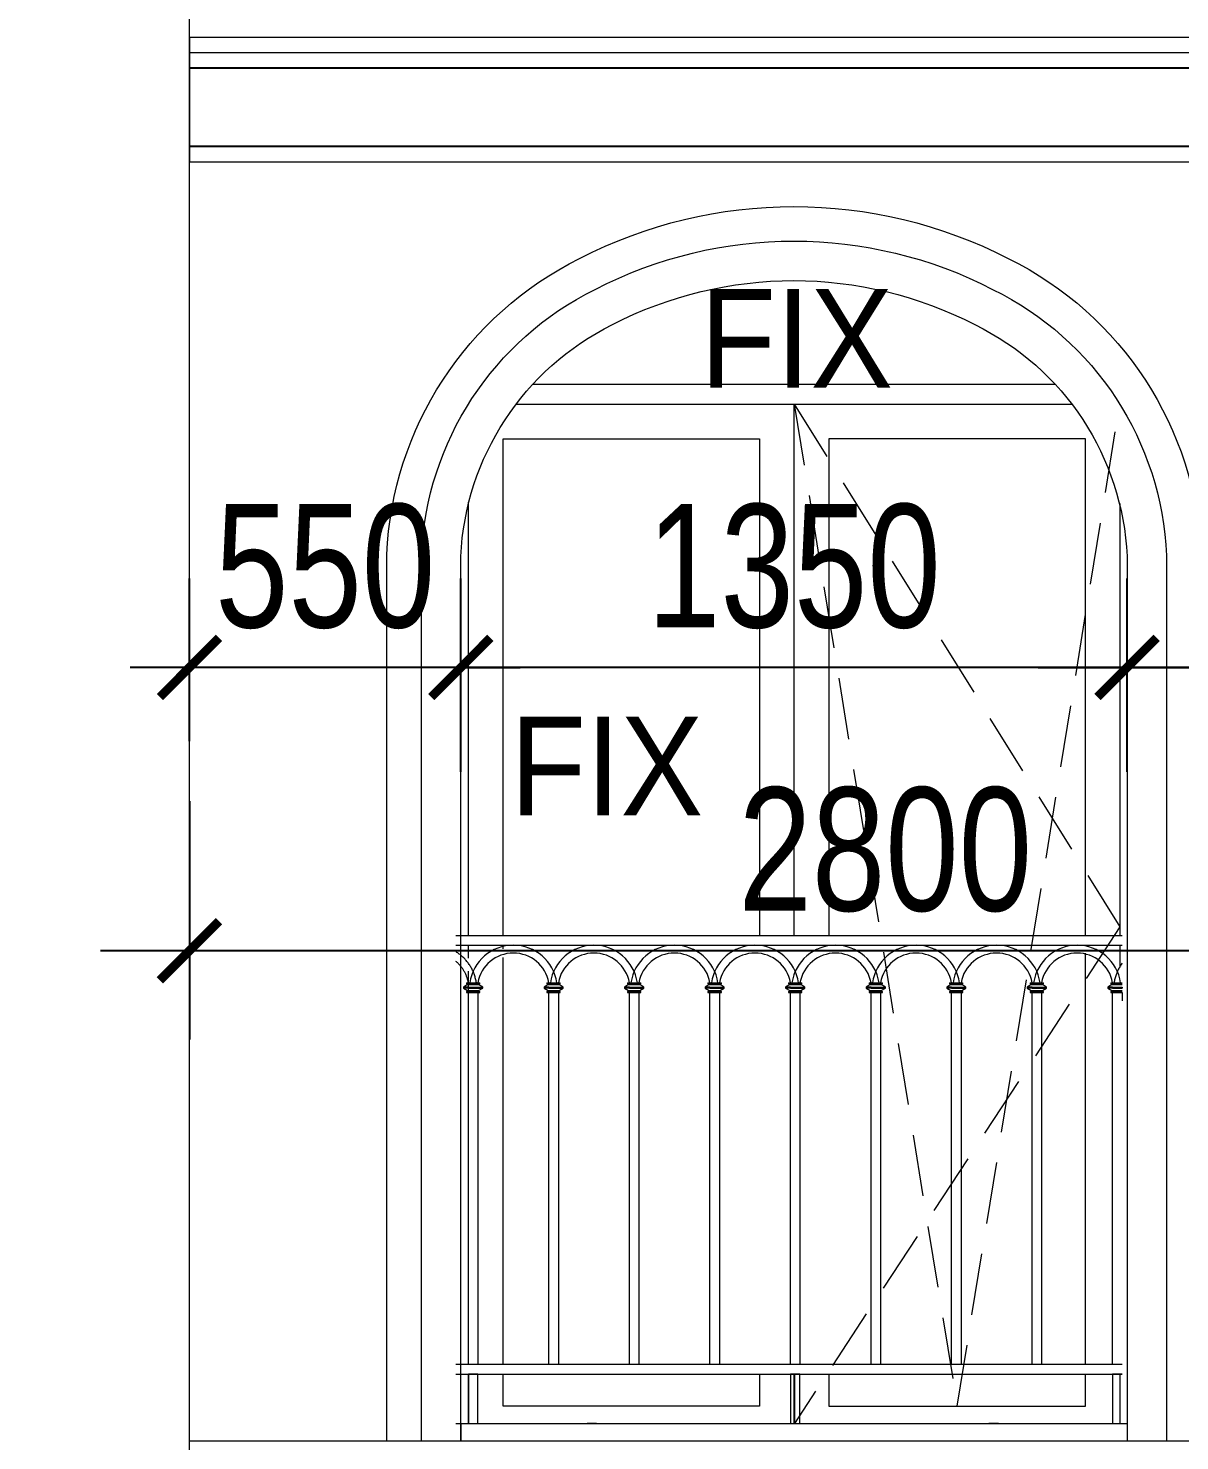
# Model space of a CAD drawing. Header units: millimetres. Extents: x -78046 to 260989, y -99288 to 158505.
# Drawn here: x 186997 to 189331, y 70848 to 73710 of the extents above; entities that cross this region are included whole.
import ezdxf
from ezdxf.xclip import XClip

# ---------------------------------------------------------------- set-up
doc = ezdxf.new("R2010")
doc.units = ezdxf.units.MM
doc.header["$LTSCALE"] = 100
doc.header["$XCLIPFRAME"] = 0
doc.header["$PDMODE"] = 98
doc.linetypes.add('HIDDEN', pattern=[0.375, 0.25, -0.125])
doc.layers.get('Defpoints').update_dxf_attribs({"lineweight": 13})
for name, color, linetype, lineweight in [('-DOOR', 137, 'Continuous', 9), ('-HATCH', 8, 'Continuous', 5), ('-HIDE', 3, 'HIDDEN', 13), ('-LINE1', 7, 'Continuous', 18), ('-TEXT', 7, 'Continuous', 15)]:
    doc.layers.add(name, color=color, linetype=linetype, lineweight=lineweight)
doc.styles.add('AVANH', font='VHAVAN_2.TTF', dxfattribs={"width": 0.8})
doc.styles.add('X-5M-DH-TUM1$0$AVANTH', font='arial.ttf', dxfattribs={"width": 0.9})
doc.dimstyles.new('C_100A3', dxfattribs={"dimscale": 100, "dimtxt": 2.5, "dimasz": 1.2, "dimexe": 1.8, "dimexo": 0, "dimgap": 0.75, "dimtad": 1, "dimdec": 0, "dimzin": 0, "dimdsep": 46, "dimtxsty": 'AVANH', "dimblk": 'ARCHTICK', "dimcen": 0, "dimdle": 1.8, "dimclrd": 256, "dimclre": 256, "dimclrt": 7, "dimadec": 0, "dimazin": 0, "dimtfac": 0.0001, "dimtdec": 0, "dimtix": 1, "dimtmove": 2, "dimatfit": 3, "dimldrblk": 'ARCHTICK', "dimfxl": 1.8, "dimtolj": 1, "dimtzin": 0, "dimarcsym": 0})

# ---------------------------------------------------------------- blocks, each defined once
blk = doc.blocks.new('lancan')
for p, q in [((-1.089171390893171, 988.8015484686766), (6547.175558541203, 988.8015484686766)), ((-1.089171390893171, 968.8014960244764), (6547.175558541203, 968.8014133856486)), ((1956.806498174992, 888.9996986510669), (1948.54987082351, 883.9714017943625)), ((1954.406507372187, 892.9996986412443), (1954.406507380365, 890.9996986412443)), ((1954.406507372187, 892.9996986412443), (1958.393174270837, 892.9996986580518)), ((1954.406507380365, 890.9996986412443), (1956.806498166814, 890.9996986510669)), ((1956.806498166814, 890.9996986510669), (1956.806498174992, 888.9996986510669)), ((1956.806498166814, 890.9996986510669), (1958.393174279045, 890.9996986580518)), ((1956.806498174992, 888.9996986510669), (1979.159312753589, 888.9996987466002)), ((1958.393174270837, 892.9996986580518), (1977.593100562401, 892.9996987366176)), ((1977.593100570637, 890.9996987364138), (1958.393174279045, 890.9996986580518)), ((1977.593100562401, 892.9996987366176), (1981.559303530346, 892.9996987523482)), ((1977.593100570637, 890.9996987364138), (1979.159312752075, 890.9996987425402)), ((1979.159312760254, 888.9996987425402), (1979.159312752075, 890.9996987425402)), ((1979.159312752075, 890.9996987425402), (1981.559303538525, 890.9996987523482)), ((1987.415940152889, 883.9714019534003), (1979.159312760254, 888.9996987425402)), ((1981.559303538525, 890.9996987523482), (1981.559303530346, 892.9996987523482)), ((2120.005871653731, 888.9996993188834), (2111.749244302249, 883.971402462179)), ((2117.605880850926, 892.9996993090608), (2117.605880859104, 890.9996993090608)), ((2117.605880850926, 892.9996993090608), (2121.592547749577, 892.9996993258683)), ((2117.605880859104, 890.9996993090608), (2120.005871645553, 890.9996993188834)), ((2120.005871645553, 890.9996993188834), (2120.005871653731, 888.9996993188834)), ((2120.005871645553, 890.9996993188834), (2121.592547757784, 890.9996993258683)), ((2120.005871653731, 888.9996993188834), (2142.358686232328, 888.9996994144167)), ((2121.592547749577, 892.9996993258683), (2140.79247404114, 892.9996994044341)), ((2140.792474049376, 890.9996994042303), (2121.592547757784, 890.9996993258683)), ((2140.79247404114, 892.9996994044341), (2144.758677009086, 892.9996994201647)), ((2140.792474049376, 890.9996994042303), (2142.358686230815, 890.9996994103567)), ((2142.358686238993, 888.9996994103567), (2142.358686230815, 890.9996994103567)), ((2142.358686230815, 890.9996994103567), (2144.758677017264, 890.9996994201647)), ((2150.615313631628, 883.9714026212168), (2142.358686238993, 888.9996994103567)), ((2144.758677017264, 890.9996994201647), (2144.758677009086, 892.9996994201647)), ((2283.205245132471, 888.9996999866999), (2274.948617780989, 883.9714031299955)), ((2280.805254329665, 892.9996999768773), (2280.805254337844, 890.9996999768773)), ((2280.805254329665, 892.9996999768773), (2284.791921228316, 892.9996999936848)), ((2280.805254337844, 890.9996999768773), (2283.205245124293, 890.9996999866999)), ((2283.205245124293, 890.9996999866999), (2283.205245132471, 888.9996999866999)), ((2283.205245124293, 890.9996999866999), (2284.791921236523, 890.9996999936848)), ((2283.205245132471, 888.9996999866999), (2305.558059711067, 888.9997000822332)), ((2284.791921228316, 892.9996999936848), (2303.991847519879, 892.9997000722506)), ((2303.991847528116, 890.9997000720468), (2284.791921236523, 890.9996999936848)), ((2303.991847519879, 892.9997000722506), (2307.958050487825, 892.9997000879812)), ((2303.991847528116, 890.9997000720468), (2305.558059709554, 890.9997000781732)), ((2305.558059717732, 888.9997000781732), (2305.558059709554, 890.9997000781732)), ((2305.558059709554, 890.9997000781732), (2307.958050496003, 890.9997000879812)), ((2313.814687110367, 883.9714032890333), (2305.558059717732, 888.9997000781732)), ((2307.958050496003, 890.9997000879812), (2307.958050487825, 892.9997000879812)), ((2446.40461861121, 888.9997006545163), (2438.147991259728, 883.971403797812)), ((2444.004627808405, 892.9997006446938), (2444.004627816583, 890.9997006446938)), ((2444.004627808405, 892.9997006446938), (2447.991294707055, 892.9997006615013)), ((2444.004627816583, 890.9997006446938), (2446.404618603032, 890.9997006545163)), ((2446.404618603032, 890.9997006545163), (2446.40461861121, 888.9997006545163)), ((2446.404618603032, 890.9997006545163), (2447.991294715262, 890.9997006615013)), ((2446.40461861121, 888.9997006545163), (2468.757433189807, 888.9997007500497)), ((2447.991294707055, 892.9997006615013), (2467.191220998619, 892.999700740067)), ((2467.191221006855, 890.9997007398633), (2447.991294715262, 890.9997006615013)), ((2467.191220998619, 892.999700740067), (2471.157423966564, 892.9997007557977)), ((2467.191221006855, 890.9997007398633), (2468.757433188293, 890.9997007459897)), ((2468.757433196472, 888.9997007459897), (2468.757433188293, 890.9997007459897)), ((2468.757433188293, 890.9997007459897), (2471.157423974742, 890.9997007557977)), ((2477.014060589107, 883.9714039568498), (2468.757433196472, 888.9997007459897)), ((2471.157423974742, 890.9997007557977), (2471.157423966564, 892.9997007557977)), ((2609.603992089949, 888.9997013223328), (2601.347364738467, 883.9714044656284)), ((2607.204001287144, 892.9997013125103), (2607.204001295322, 890.9997013125103)), ((2607.204001287144, 892.9997013125103), (2611.190668185794, 892.9997013293178)), ((2607.204001295322, 890.9997013125103), (2609.603992081771, 890.9997013223328)), ((2609.603992081771, 890.9997013223328), (2609.603992089949, 888.9997013223328)), ((2609.603992081771, 890.9997013223328), (2611.190668194002, 890.9997013293178)), ((2609.603992089949, 888.9997013223328), (2631.956806668546, 888.9997014178662)), ((2611.190668185794, 892.9997013293178), (2630.390594477358, 892.9997014078835)), ((2630.390594485594, 890.9997014076798), (2611.190668194002, 890.9997013293178)), ((2630.390594477358, 892.9997014078835), (2634.356797445304, 892.9997014236142)), ((2630.390594485594, 890.9997014076798), (2631.956806667033, 890.9997014138062)), ((2631.956806675211, 888.9997014138062), (2631.956806667033, 890.9997014138062)), ((2631.956806667033, 890.9997014138062), (2634.356797453482, 890.9997014236142)), ((2640.213434067846, 883.9714046246663), (2631.956806675211, 888.9997014138062)), ((2634.356797453482, 890.9997014236142), (2634.356797445304, 892.9997014236142)), ((2772.803365568689, 888.9997019901639), (2764.546738217206, 883.9714051334595)), ((2770.403374765883, 892.9997019803413), (2770.403374774061, 890.9997019803413)), ((2770.403374765883, 892.9997019803413), (2774.390041664534, 892.9997019971488)), ((2770.403374774061, 890.9997019803413), (2772.80336556051, 890.9997019901639)), ((2772.80336556051, 890.9997019901639), (2772.803365568689, 888.9997019901639)), ((2772.80336556051, 890.9997019901639), (2774.390041672741, 890.9997019971488)), ((2772.803365568689, 888.9997019901639), (2795.156180147285, 888.9997020856972)), ((2774.390041664534, 892.9997019971488), (2793.589967956097, 892.9997020757146)), ((2793.589967964333, 890.9997020755109), (2774.390041672741, 890.9997019971488)), ((2793.589967956097, 892.9997020757146), (2797.556170924043, 892.9997020914452)), ((2793.589967964333, 890.9997020755109), (2795.156180145772, 890.9997020816372)), ((2795.15618015395, 888.9997020816372), (2795.156180145772, 890.9997020816372)), ((2795.156180145772, 890.9997020816372), (2797.556170932221, 890.9997020914452)), ((2803.412807546585, 883.9714052924974), (2795.15618015395, 888.9997020816372)), ((2797.556170932221, 890.9997020914452), (2797.556170924043, 892.9997020914452)), ((2936.002739047428, 888.9997026579804), (2927.746111695946, 883.971405801276)), ((2933.602748244622, 892.9997026481578), (2933.602748252801, 890.9997026481578)), ((2933.602748244622, 892.9997026481578), (2937.589415143273, 892.9997026649653)), ((2933.602748252801, 890.9997026481578), (2936.00273903925, 890.9997026579804)), ((2936.00273903925, 890.9997026579804), (2936.002739047428, 888.9997026579804)), ((2936.00273903925, 890.9997026579804), (2937.58941515148, 890.9997026649653)), ((2936.002739047428, 888.9997026579804), (2958.355553626025, 888.9997027535137)), ((2937.589415143273, 892.9997026649653), (2956.789341434836, 892.9997027435311)), ((2956.789341443073, 890.9997027433274), (2937.58941515148, 890.9997026649653)), ((2956.789341434836, 892.9997027435311), (2960.755544402782, 892.9997027592617)), ((2956.789341443073, 890.9997027433274), (2958.355553624511, 890.9997027494537)), ((2958.355553632689, 888.9997027494537), (2958.355553624511, 890.9997027494537)), ((2958.355553624511, 890.9997027494537), (2960.75554441096, 890.9997027592617)), ((2966.612181025324, 883.9714059603139), (2958.355553632689, 888.9997027494537)), ((2960.75554441096, 890.9997027592617), (2960.755544402782, 892.9997027592617)), ((3099.202112526167, 888.9997033257969), (3090.945485174685, 883.9714064690925)), ((3096.802121723362, 892.9997033159743), (3096.80212173154, 890.9997033159743)), ((3096.802121723362, 892.9997033159743), (3100.788788622012, 892.9997033327818)), ((3096.80212173154, 890.9997033159743), (3099.202112517989, 890.9997033257969)), ((3099.202112517989, 890.9997033257969), (3099.202112526167, 888.9997033257969)), ((3099.202112517989, 890.9997033257969), (3100.78878863022, 890.9997033327818)), ((3099.202112526167, 888.9997033257969), (3121.554927104764, 888.9997034213302)), ((3100.788788622012, 892.9997033327818), (3119.988714913576, 892.9997034113476)), ((3119.988714921812, 890.9997034111439), (3100.78878863022, 890.9997033327818)), ((3119.988714913576, 892.9997034113476), (3123.954917881521, 892.9997034270782)), ((3119.988714921812, 890.9997034111439), (3121.554927103251, 890.9997034172702)), ((3121.554927111429, 888.9997034172702), (3121.554927103251, 890.9997034172702)), ((3121.554927103251, 890.9997034172702), (3123.9549178897, 890.9997034270782)), ((3129.811554504064, 883.9714066281304), (3121.554927111429, 888.9997034172702)), ((3123.9549178897, 890.9997034270782), (3123.954917881521, 892.9997034270782)), ((3262.401486004906, 888.9997039936134), (3254.144858653424, 883.971407136909)), ((3260.001495202101, 892.9997039837908), (3260.001495210279, 890.9997039837908)), ((3260.001495202101, 892.9997039837908), (3263.988162100752, 892.9997040005983)), ((3260.001495210279, 890.9997039837908), (3262.401485996728, 890.9997039936134)), ((3262.401485996728, 890.9997039936134), (3262.401486004906, 888.9997039936134)), ((3262.401485996728, 890.9997039936134), (3263.988162108959, 890.9997040005983)), ((3262.401486004906, 888.9997039936134), (3284.754300583503, 888.9997040891467)), ((3263.988162100752, 892.9997040005983), (3283.188088392315, 892.9997040791641)), ((3283.188088400551, 890.9997040789603), (3263.988162108959, 890.9997040005983)), ((3283.188088392315, 892.9997040791641), (3287.154291360261, 892.9997040948947)), ((3283.188088400551, 890.9997040789603), (3284.75430058199, 890.9997040850867)), ((1948.54987082351, 883.9714017943625), (1948.549870831688, 881.9714017943625)), ((1958.393174307799, 883.9714018355153), (1948.54987082351, 883.9714017943625)), ((1948.549870831688, 881.9714017943625), (1956.806498224323, 876.9431050052372)), ((1958.393174315977, 881.9714018355153), (1948.549870831688, 881.9714017943625)), ((1954.406507446052, 874.9431049954146), (1956.80649823253, 874.9431050052372)), ((1954.406507446052, 874.9431049954146), (1954.40650745426, 872.9431049954146)), ((1954.40650745426, 872.9431049954146), (1958.372710422118, 872.9431050111452)), ((1956.806498224323, 876.9431050052372), (1956.80649823253, 874.9431050052372)), ((1956.806498224323, 876.9431050052372), (1979.159312802629, 876.9431050924613)), ((1956.80649823253, 874.9431050052372), (1958.37271041394, 874.9431050111452)), ((1977.593100636353, 874.9431050905841), (1958.37271041394, 874.9431050111452)), ((1958.393177434045, 119.9998074358446), (1958.372710422147, 872.9431050111598)), ((1958.372710422118, 872.9431050111452), (1977.593100644532, 872.9431050907879)), ((1958.393174315977, 881.9714018355153), (1958.393174307799, 883.9714018355153)), ((1958.393174307799, 883.9714018355153), (1977.593100599363, 883.9714019140811)), ((1958.393174315977, 881.9714018355153), (1977.59310060757, 881.9714019140811)), ((1977.593100599363, 883.9714019140811), (1977.59310060757, 881.9714019140811)), ((1977.593100599363, 883.9714019140811), (1987.415940152889, 883.9714019534003)), ((1977.59310060757, 881.9714019140811), (1987.415940161067, 881.9714019534003)), ((1977.593100636353, 874.9431050905841), (1979.159312817763, 874.943105096696)), ((1977.593100644561, 872.9431050908024), (1977.593103725638, 119.9998075144103)), ((1977.593100644532, 872.9431050907879), (1981.559303612419, 872.9431051065185)), ((1979.159312809585, 876.943105096696), (1987.415940161067, 881.9714019534003)), ((1979.159312817763, 874.943105096696), (1979.159312809585, 876.943105096696)), ((1979.159312817763, 874.943105096696), (1981.559303604241, 874.9431051065185)), ((1981.559303612419, 872.9431051065185), (1981.559303604241, 874.9431051065185)), ((1987.415940161067, 881.9714019534003), (1987.415940152889, 883.9714019534003)), ((2111.749244302249, 883.971402462179), (2111.749244310427, 881.971402462179)), ((2121.592547786538, 883.9714025033318), (2111.749244302249, 883.971402462179)), ((2111.749244310427, 881.971402462179), (2120.005871703062, 876.9431056730537)), ((2121.592547794717, 881.9714025033318), (2111.749244310427, 881.971402462179)), ((2117.605880924792, 874.9431056632311), (2117.605880932999, 872.9431056632311)), ((2117.605880924792, 874.9431056632311), (2120.00587171127, 874.9431056730537)), ((2117.605880932999, 872.9431056632311), (2121.572083900857, 872.9431056789617)), ((2120.005871703062, 876.9431056730537), (2120.00587171127, 874.9431056730537)), ((2120.005871703062, 876.9431056730537), (2142.358686281368, 876.9431057602778)), ((2120.00587171127, 874.9431056730537), (2121.572083892679, 874.9431056789617)), ((2140.792474115093, 874.9431057584006), (2121.572083892679, 874.9431056789617)), ((2121.592550912785, 119.9998081036611), (2121.572083900886, 872.9431056789763)), ((2121.572083900857, 872.9431056789617), (2140.792474123271, 872.9431057586044)), ((2121.592547794717, 881.9714025033318), (2121.592547786538, 883.9714025033318)), ((2121.592547786538, 883.9714025033318), (2140.792474078102, 883.9714025818976)), ((2121.592547794717, 881.9714025033318), (2140.792474086309, 881.9714025818976)), ((2140.792474078102, 883.9714025818976), (2140.792474086309, 881.9714025818976)), ((2140.792474078102, 883.9714025818976), (2150.615313631628, 883.9714026212168)), ((2140.792474086309, 881.9714025818976), (2150.615313639806, 881.9714026212168)), ((2140.792474115093, 874.9431057584006), (2142.358686296502, 874.9431057645124)), ((2140.7924741233, 872.9431057586189), (2140.792477204377, 119.9998081822268)), ((2140.792474123271, 872.9431057586044), (2144.758677091158, 872.943105774335)), ((2142.358686288324, 876.9431057645124), (2150.615313639806, 881.9714026212168)), ((2142.358686296502, 874.9431057645124), (2142.358686288324, 876.9431057645124)), ((2142.358686296502, 874.9431057645124), (2144.75867708298, 874.943105774335)), ((2144.758677091158, 872.943105774335), (2144.75867708298, 874.943105774335)), ((2150.615313639806, 881.9714026212168), (2150.615313631628, 883.9714026212168)), ((2274.948617780989, 883.9714031299955), (2274.948617789167, 881.9714031299955)), ((2284.791921265278, 883.9714031711483), (2274.948617780989, 883.9714031299955)), ((2274.948617789167, 881.9714031299955), (2283.205245181802, 876.9431063408701)), ((2284.791921273456, 881.9714031711483), (2274.948617789167, 881.9714031299955)), ((2280.805254403531, 874.9431063310476), (2280.805254411738, 872.9431063310476)), ((2280.805254403531, 874.9431063310476), (2283.205245190009, 874.9431063408701)), ((2280.805254411738, 872.9431063310476), (2284.771457379597, 872.9431063467782)), ((2283.205245181802, 876.9431063408701), (2283.205245190009, 874.9431063408701)), ((2283.205245181802, 876.9431063408701), (2305.558059760107, 876.9431064280943)), ((2283.205245190009, 874.9431063408701), (2284.771457371418, 874.9431063467782)), ((2303.991847593832, 874.9431064262171), (2284.771457371418, 874.9431063467782)), ((2284.791924391524, 119.9998087714775), (2284.771457379626, 872.9431063467928)), ((2284.771457379597, 872.9431063467782), (2303.99184760201, 872.9431064264209)), ((2284.791921273456, 881.9714031711483), (2284.791921265278, 883.9714031711483)), ((2284.791921265278, 883.9714031711483), (2303.991847556841, 883.9714032497141)), ((2284.791921273456, 881.9714031711483), (2303.991847565048, 881.9714032497141)), ((2303.991847556841, 883.9714032497141), (2303.991847565048, 881.9714032497141)), ((2303.991847556841, 883.9714032497141), (2313.814687110367, 883.9714032890333)), ((2303.991847565048, 881.9714032497141), (2313.814687118545, 881.9714032890333)), ((2303.991847593832, 874.9431064262171), (2305.558059775241, 874.9431064323289)), ((2303.991847602039, 872.9431064264354), (2303.991850683116, 119.9998088500433)), ((2303.99184760201, 872.9431064264209), (2307.958050569898, 872.9431064421515)), ((2305.558059767063, 876.9431064323289), (2313.814687118545, 881.9714032890333)), ((2305.558059775241, 874.9431064323289), (2305.558059767063, 876.9431064323289)), ((2305.558059775241, 874.9431064323289), (2307.95805056172, 874.9431064421515)), ((2307.958050569898, 872.9431064421515), (2307.95805056172, 874.9431064421515)), ((2313.814687118545, 881.9714032890333), (2313.814687110367, 883.9714032890333)), ((2438.147991259728, 883.971403797812), (2438.147991267906, 881.971403797812)), ((2447.991294744017, 883.9714038389648), (2438.147991259728, 883.971403797812)), ((2438.147991267906, 881.971403797812), (2446.404618660541, 876.9431070086866)), ((2447.991294752195, 881.9714038389648), (2438.147991267906, 881.971403797812)), ((2444.00462788227, 874.9431069988641), (2444.004627890477, 872.9431069988641)), ((2444.00462788227, 874.9431069988641), (2446.404618668748, 874.9431070086866)), ((2444.004627890477, 872.9431069988641), (2447.970830858336, 872.9431070145947)), ((2446.404618660541, 876.9431070086866), (2446.404618668748, 874.9431070086866)), ((2446.404618660541, 876.9431070086866), (2468.757433238847, 876.9431070959108)), ((2446.404618668748, 874.9431070086866), (2447.970830850158, 874.9431070145947)), ((2467.191221072571, 874.9431070940336), (2447.970830850158, 874.9431070145947)), ((2447.991297870263, 119.999809439294), (2447.970830858365, 872.9431070146093)), ((2447.970830858336, 872.9431070145947), (2467.19122108075, 872.9431070942373)), ((2447.991294752195, 881.9714038389648), (2447.991294744017, 883.9714038389648)), ((2447.991294744017, 883.9714038389648), (2467.19122103558, 883.9714039175306)), ((2447.991294752195, 881.9714038389648), (2467.191221043788, 881.9714039175306)), ((2467.19122103558, 883.9714039175306), (2467.191221043788, 881.9714039175306)), ((2467.19122103558, 883.9714039175306), (2477.014060589107, 883.9714039568498)), ((2467.191221043788, 881.9714039175306), (2477.014060597285, 881.9714039568498)), ((2467.191221072571, 874.9431070940336), (2468.757433253981, 874.9431071001454)), ((2467.191221080779, 872.9431070942519), (2467.191224161856, 119.9998095178598)), ((2467.19122108075, 872.9431070942373), (2471.157424048637, 872.943107109968)), ((2468.757433245803, 876.9431071001454), (2477.014060597285, 881.9714039568498)), ((2468.757433253981, 874.9431071001454), (2468.757433245803, 876.9431071001454)), ((2468.757433253981, 874.9431071001454), (2471.157424040459, 874.943107109968)), ((2471.157424048637, 872.943107109968), (2471.157424040459, 874.943107109968)), ((2477.014060597285, 881.9714039568498), (2477.014060589107, 883.9714039568498)), ((2601.347364738467, 883.9714044656284), (2601.347364746645, 881.9714044656284)), ((2611.190668222756, 883.9714045067813), (2601.347364738467, 883.9714044656284)), ((2601.347364746645, 881.9714044656284), (2609.60399213928, 876.9431076765031)), ((2611.190668230935, 881.9714045067813), (2601.347364746645, 881.9714044656284)), ((2607.204001361009, 874.9431076666806), (2607.204001369217, 872.9431076666806)), ((2607.204001361009, 874.9431076666806), (2609.603992147488, 874.9431076765031)), ((2607.204001369217, 872.9431076666806), (2611.170204337075, 872.9431076824112)), ((2609.60399213928, 876.9431076765031), (2609.603992147488, 874.9431076765031)), ((2609.60399213928, 876.9431076765031), (2631.956806717586, 876.9431077637273)), ((2609.603992147488, 874.9431076765031), (2611.170204328897, 874.9431076824112)), ((2630.390594551311, 874.9431077618501), (2611.170204328897, 874.9431076824112)), ((2611.190671349003, 119.9998101071105), (2611.170204337104, 872.9431076824258)), ((2611.170204337075, 872.9431076824112), (2630.390594559489, 872.9431077620538)), ((2611.190668230935, 881.9714045067813), (2611.190668222756, 883.9714045067813)), ((2611.190668222756, 883.9714045067813), (2630.39059451432, 883.971404585347)), ((2611.190668230935, 881.9714045067813), (2630.390594522527, 881.971404585347)), ((2630.39059451432, 883.971404585347), (2630.390594522527, 881.971404585347)), ((2630.39059451432, 883.971404585347), (2640.213434067846, 883.9714046246663)), ((2630.390594522527, 881.971404585347), (2640.213434076024, 881.9714046246663)), ((2630.390594551311, 874.9431077618501), (2631.95680673272, 874.9431077679619)), ((2630.390594559518, 872.9431077620684), (2630.390597640595, 119.9998101856763)), ((2630.390594559489, 872.9431077620538), (2634.356797527376, 872.9431077777845)), ((2631.956806724542, 876.9431077679619), (2640.213434076024, 881.9714046246663)), ((2631.95680673272, 874.9431077679619), (2631.956806724542, 876.9431077679619)), ((2631.95680673272, 874.9431077679619), (2634.356797519198, 874.9431077777845)), ((2634.356797527376, 872.9431077777845), (2634.356797519198, 874.9431077777845)), ((2640.213434076024, 881.9714046246663), (2640.213434067846, 883.9714046246663)), ((2764.546738217206, 883.9714051334595), (2764.546738225385, 881.9714051334595)), ((2774.390041701496, 883.9714051746123), (2764.546738217206, 883.9714051334595)), ((2764.546738225385, 881.9714051334595), (2772.80336561802, 876.9431083443342)), ((2774.390041709674, 881.9714051746123), (2764.546738225385, 881.9714051334595)), ((2770.403374839749, 874.9431083345116), (2770.403374847956, 872.9431083345116)), ((2770.403374839749, 874.9431083345116), (2772.803365626227, 874.9431083443342)), ((2770.403374847956, 872.9431083345116), (2774.369577815814, 872.9431083502423)), ((2772.80336561802, 876.9431083443342), (2772.803365626227, 874.9431083443342)), ((2772.80336561802, 876.9431083443342), (2795.156180196325, 876.9431084315584)), ((2772.803365626227, 874.9431083443342), (2774.369577807636, 874.9431083502423)), ((2793.58996803005, 874.9431084296812), (2774.369577807636, 874.9431083502423)), ((2774.390044827742, 119.9998107749416), (2774.369577815844, 872.9431083502568)), ((2774.369577815814, 872.9431083502423), (2793.589968038228, 872.9431084298849)), ((2774.390041709674, 881.9714051746123), (2774.390041701496, 883.9714051746123)), ((2774.390041701496, 883.9714051746123), (2793.589967993059, 883.9714052531781)), ((2774.390041709674, 881.9714051746123), (2793.589968001266, 881.9714052531781)), ((2793.589967993059, 883.9714052531781), (2793.589968001266, 881.9714052531781)), ((2793.589967993059, 883.9714052531781), (2803.412807546585, 883.9714052924974)), ((2793.589968001266, 881.9714052531781), (2803.412807554763, 881.9714052924974)), ((2793.58996803005, 874.9431084296812), (2795.156180211459, 874.943108435793)), ((2793.589968038257, 872.9431084298994), (2793.589971119334, 119.9998108535074)), ((2793.589968038228, 872.9431084298849), (2797.556171006116, 872.9431084456155)), ((2795.156180203281, 876.943108435793), (2803.412807554763, 881.9714052924974)), ((2795.156180211459, 874.943108435793), (2795.156180203281, 876.943108435793)), ((2795.156180211459, 874.943108435793), (2797.556170997937, 874.9431084456155)), ((2797.556171006116, 872.9431084456155), (2797.556170997937, 874.9431084456155)), ((2803.412807554763, 881.9714052924974), (2803.412807546585, 883.9714052924974)), ((2927.746111695946, 883.971405801276), (2927.746111704124, 881.971405801276)), ((2937.589415180235, 883.9714058424288), (2927.746111695946, 883.971405801276)), ((2927.746111704124, 881.971405801276), (2936.002739096759, 876.9431090121507)), ((2937.589415188413, 881.9714058424288), (2927.746111704124, 881.971405801276)), ((2933.602748318488, 874.9431090023281), (2933.602748326695, 872.9431090023281)), ((2933.602748318488, 874.9431090023281), (2936.002739104966, 874.9431090121507)), ((2933.602748326695, 872.9431090023281), (2937.568951294554, 872.9431090180587)), ((2936.002739096759, 876.9431090121507), (2936.002739104966, 874.9431090121507)), ((2936.002739096759, 876.9431090121507), (2958.355553675065, 876.9431090993749)), ((2936.002739104966, 874.9431090121507), (2937.568951286376, 874.9431090180587)), ((2956.789341508789, 874.9431090974977), (2937.568951286376, 874.9431090180587)), ((2937.589418306481, 119.9998114427581), (2937.568951294583, 872.9431090180733)), ((2937.568951294554, 872.9431090180587), (2956.789341516967, 872.9431090977014)), ((2937.589415188413, 881.9714058424288), (2937.589415180235, 883.9714058424288)), ((2937.589415180235, 883.9714058424288), (2956.789341471798, 883.9714059209946)), ((2937.589415188413, 881.9714058424288), (2956.789341480006, 881.9714059209946)), ((2956.789341471798, 883.9714059209946), (2956.789341480006, 881.9714059209946)), ((2956.789341471798, 883.9714059209946), (2966.612181025324, 883.9714059603139)), ((2956.789341480006, 881.9714059209946), (2966.612181033503, 881.9714059603139)), ((2956.789341508789, 874.9431090974977), (2958.355553690199, 874.9431091036095)), ((2956.789341516997, 872.9431090977159), (2956.789344598074, 119.9998115213239)), ((2956.789341516967, 872.9431090977014), (2960.755544484855, 872.943109113432)), ((2958.35555368202, 876.9431091036095), (2966.612181033503, 881.9714059603139)), ((2958.355553690199, 874.9431091036095), (2958.35555368202, 876.9431091036095)), ((2958.355553690199, 874.9431091036095), (2960.755544476677, 874.943109113432)), ((2960.755544484855, 872.943109113432), (2960.755544476677, 874.943109113432)), ((2966.612181033503, 881.9714059603139), (2966.612181025324, 883.9714059603139)), ((3090.945485174685, 883.9714064690925), (3090.945485182863, 881.9714064690925)), ((3100.788788658974, 883.9714065102453), (3090.945485174685, 883.9714064690925)), ((3090.945485182863, 881.9714064690925), (3099.202112575498, 876.9431096799672)), ((3100.788788667152, 881.9714065102453), (3090.945485182863, 881.9714064690925)), ((3096.802121797227, 874.9431096701446), (3096.802121805435, 872.9431096701446)), ((3096.802121797227, 874.9431096701446), (3099.202112583705, 874.9431096799672)), ((3096.802121805435, 872.9431096701446), (3100.768324773293, 872.9431096858752)), ((3099.202112575498, 876.9431096799672), (3099.202112583705, 874.9431096799672)), ((3099.202112575498, 876.9431096799672), (3121.554927153804, 876.9431097671913)), ((3099.202112583705, 874.9431096799672), (3100.768324765115, 874.9431096858752)), ((3119.988714987529, 874.9431097653141), (3100.768324765115, 874.9431096858752)), ((3100.78879178522, 119.9998121105746), (3100.768324773322, 872.9431096858898)), ((3100.768324773293, 872.9431096858752), (3119.988714995707, 872.9431097655179)), ((3100.788788667152, 881.9714065102453), (3100.788788658974, 883.9714065102453)), ((3100.788788658974, 883.9714065102453), (3119.988714950538, 883.9714065888111)), ((3100.788788667152, 881.9714065102453), (3119.988714958745, 881.9714065888111)), ((3119.988714950538, 883.9714065888111), (3119.988714958745, 881.9714065888111)), ((3119.988714950538, 883.9714065888111), (3129.811554504064, 883.9714066281304)), ((3119.988714958745, 881.9714065888111), (3129.811554512242, 881.9714066281304)), ((3119.988714987529, 874.9431097653141), (3121.554927168938, 874.943109771426)), ((3119.988714995736, 872.9431097655324), (3119.988718076813, 119.9998121891404)), ((3119.988714995707, 872.9431097655179), (3123.954917963594, 872.9431097812485)), ((3121.55492716076, 876.943109771426), (3129.811554512242, 881.9714066281304)), ((3121.554927168938, 874.943109771426), (3121.55492716076, 876.943109771426)), ((3121.554927168938, 874.943109771426), (3123.954917955416, 874.9431097812485)), ((3123.954917963594, 872.9431097812485), (3123.954917955416, 874.9431097812485)), ((3129.811554512242, 881.9714066281304), (3129.811554504064, 883.9714066281304)), ((3254.144858653424, 883.971407136909), (3254.144858661602, 881.971407136909)), ((3263.988162137714, 883.9714071780618), (3254.144858653424, 883.971407136909)), ((3254.144858661602, 881.971407136909), (3262.401486054237, 876.9431103477837)), ((3263.988162145892, 881.9714071780618), (3254.144858661602, 881.971407136909)), ((3260.001495275967, 874.9431103379611), (3260.001495284174, 872.9431103379611)), ((3260.001495275967, 874.9431103379611), (3262.401486062445, 874.9431103477837)), ((3260.001495284174, 872.9431103379611), (3263.967698252032, 872.9431103536917)), ((3262.401486054237, 876.9431103477837), (3262.401486062445, 874.9431103477837)), ((3262.401486054237, 876.9431103477837), (3284.754300632543, 876.9431104350078)), ((3262.401486062445, 874.9431103477837), (3263.967698243854, 874.9431103536917)), ((3283.188088466268, 874.9431104331306), (3263.967698243854, 874.9431103536917)), ((3263.98816526396, 119.9998127783911), (3263.967698252061, 872.9431103537063)), ((3263.967698252032, 872.9431103536917), (3283.188088474446, 872.9431104333344)), ((3263.988162145892, 881.9714071780618), (3263.988162137714, 883.9714071780618)), ((3263.988162137714, 883.9714071780618), (3283.188088429277, 883.9714072566276)), ((3263.988162145892, 881.9714071780618), (3283.188088437484, 881.9714072566276)), ((3283.188088429277, 883.9714072566276), (3283.188088437484, 881.9714072566276)), ((3283.188088429277, 883.9714072566276), (3293.010927982803, 883.9714072959468)), ((3283.188088437484, 881.9714072566276), (3293.010927990981, 881.9714072959468)), ((3283.188088466268, 874.9431104331306), (3284.754300647677, 874.9431104392424)), ((3283.188088474475, 872.9431104333489), (3283.188091555552, 119.9998128569569)), ((3283.188088474446, 872.9431104333344), (3287.154291442333, 872.943110449065)), ((-1.089171390893171, 119.9643152806966), (6547.175558541203, 119.9643152806966)), ((-1.089171390893171, 99.96434793584922), (6547.175558541203, 99.96399682902847)), ((-1.089171390893171, -0.03565206415078137), (6547.175558541203, -0.03600317097152583))]:
    blk.add_line(p, q)
for points in [[(1977.593103725725, 99.99974863648822), (1958.392480780371, 99.99974863648822), (1958.392480780371, -0.0002498698886483908), (1977.593103725725, -0.0002498698886483908)], [(2630.39059764077, 99.99974863648822), (2611.189974695415, 99.99974863648822), (2611.189974695415, -0.0002498698886483908), (2630.39059764077, -0.0002498698886483908)], [(3283.188091555727, 99.99975130776875), (3263.987468610372, 99.99975130776875), (3263.987468610372, -0.0002471986081218347), (3283.188091555727, -0.0002471986081218347)]]:
    blk.add_lwpolyline(points, close=True)
for centre, radius, start, end in [((1886.393450731412, 879.7674528193893), 89.2055497875194, 8.530411156851809, 171.469589311981), ((1886.393450731412, 879.7674528193893), 73.2055497875194, 10.41372094686248, 169.5862795216846), ((2049.592824210151, 879.7674534872058), 89.2055497875194, 8.530411156851809, 171.469589311981), ((2049.592824210151, 879.7674534872058), 73.2055497875194, 10.41372094686248, 169.5862795216846), ((2212.79219768889, 879.7674541550223), 89.2055497875194, 8.530411156851809, 171.469589311981), ((2212.79219768889, 879.7674541550223), 73.2055497875194, 10.41372094686248, 169.5862795216846), ((2375.991571167629, 879.7674548228388), 89.2055497875194, 8.530411156851809, 171.469589311981), ((2375.991571167629, 879.7674548228388), 73.2055497875194, 10.41372094686248, 169.5862795216846), ((2539.190944646369, 879.7674554906553), 89.2055497875194, 8.530411156851809, 171.469589311981), ((2539.190944646369, 879.7674554906553), 73.2055497875194, 10.41372094686248, 169.5862795216846), ((2702.390318125108, 879.7674561584863), 89.2055497875194, 8.530411156851809, 171.469589311981), ((2702.390318125108, 879.7674561584863), 73.2055497875194, 10.41372094686248, 169.5862795216846), ((2865.589691603847, 879.7674568263028), 89.2055497875194, 8.530411156851809, 171.469589311981), ((2865.589691603847, 879.7674568263028), 73.2055497875194, 10.41372094686248, 169.5862795216846), ((3028.789065082587, 879.7674574941193), 89.2055497875194, 8.530411156851809, 171.469589311981), ((3028.789065082587, 879.7674574941193), 73.2055497875194, 10.41372094686248, 169.5862795216846), ((3191.988438561326, 879.7674581619358), 89.2055497875194, 8.530411156851809, 171.469589311981), ((3191.988438561326, 879.7674581619358), 73.2055497875194, 10.41372094686248, 169.5862795216846), ((3355.187812040094, 879.7674588297523), 89.2055497875194, 8.530411156851809, 171.469589311981), ((3355.187812040094, 879.7674588297523), 73.2055497875194, 10.41372094686248, 169.5862795216846)]:
    blk.add_arc(centre, radius, start, end)
blk = doc.blocks.new('_ARCHTICK')
at = {"const_width": 0.15}
blk.add_lwpolyline([(-0.5, -0.5), (0.5, 0.5)], dxfattribs=at)
blk = doc.blocks.new('*D95')
at = {"layer": 'Defpoints', "lineweight": -2, "transparency": 16777216}
for p, q in [((187873.6566505542, 72203.1531183109), (187873.6566505542, 72594.62171362428)), ((189223.7188522104, 72203.1531183109), (189223.7188522104, 72594.62171362428)), ((189403.7188522104, 72414.62171362428), (187693.6566505542, 72414.62171362428))]:
    blk.add_line(p, q, dxfattribs=at)
at = {"layer": 'Defpoints', "color": 0, "transparency": 16777216}
for p in [(187873.6566505542, 72414.62171362428), (187873.6566505542, 72203.1531183109), (189223.7188522104, 72203.1531183109)]:
    blk.add_point(p, dxfattribs=at)
at = {"layer": 'Defpoints', "lineweight": -2, "transparency": 16777216, "xscale": 120, "yscale": 120, "zscale": 120, "rotation": 180}
blk.add_blockref('_ARCHTICK', (187873.6566505542, 72414.62171362428), dxfattribs=at)
at = {"layer": 'Defpoints', "lineweight": -2, "transparency": 16777216, "xscale": 120, "yscale": 120, "zscale": 120}
blk.add_blockref('_ARCHTICK', (189223.7188522104, 72414.62171362428), dxfattribs=at)
at = {"layer": 'Defpoints', "color": 7, "transparency": 16777216, "insert": (188548.6877513823, 72618.91781408693), "char_height": 250, "attachment_point": 5, "style": 'AVANH'}
blk.add_mtext('\\A1;1350', dxfattribs=at)
blk = doc.blocks.new('*D114')
at = {"layer": 'Defpoints', "lineweight": -2, "transparency": 16777216}
for p, q in [((187323.7967743626, 72265.5839842185), (187323.7967743626, 72594.62171362428)), ((187873.6566505542, 72265.58398421848), (187873.6566505542, 72594.62171362428)), ((187323.7967743626, 72414.62171362428), (187203.7967743626, 72414.62171362428)), ((187873.6566505542, 72414.62171362428), (187323.7967743626, 72414.62171362428)), ((187873.6566505542, 72414.62171362428), (187993.6566505542, 72414.62171362428))]:
    blk.add_line(p, q, dxfattribs=at)
at = {"layer": 'Defpoints', "color": 0, "transparency": 16777216}
for p in [(187323.7967743626, 72414.62171362428), (187323.7967743626, 72265.5839842185), (187873.6566505542, 72265.58398421848)]:
    blk.add_point(p, dxfattribs=at)
at = {"layer": 'Defpoints', "lineweight": -2, "transparency": 16777216, "xscale": 120, "yscale": 120, "zscale": 120}
blk.add_blockref('_ARCHTICK', (187323.7967743626, 72414.62171362428), dxfattribs=at)
at = {"layer": 'Defpoints', "lineweight": -2, "transparency": 16777216, "xscale": 120, "yscale": 120, "zscale": 120, "rotation": 180}
blk.add_blockref('_ARCHTICK', (187873.6566505542, 72414.62171362428), dxfattribs=at)
at = {"layer": 'Defpoints', "color": 7, "transparency": 16777216, "insert": (187598.7267124584, 72618.91781408693), "char_height": 250, "attachment_point": 5, "style": 'AVANH'}
blk.add_mtext('\\A1;550', dxfattribs=at)
blk = doc.blocks.new('*D115')
at = {"layer": 'Defpoints', "lineweight": -2, "transparency": 16777216}
for p, q in [((189223.7188522104, 72249.75705824042), (189223.7188522104, 72594.62171362428)), ((190123.7822291699, 72189.11246872898), (190123.7822291699, 72594.62171362428)), ((189043.7188522104, 72414.62171362428), (190303.7822291699, 72414.62171362428))]:
    blk.add_line(p, q, dxfattribs=at)
at = {"layer": 'Defpoints', "color": 0, "transparency": 16777216}
for p in [(190123.7822291699, 72414.62171362428), (189223.7188522104, 72249.75705824042), (190123.7822291699, 72189.11246872898)]:
    blk.add_point(p, dxfattribs=at)
at = {"layer": 'Defpoints', "lineweight": -2, "transparency": 16777216, "xscale": 120, "yscale": 120, "zscale": 120, "rotation": 180}
blk.add_blockref('_ARCHTICK', (189223.7188522104, 72414.62171362428), dxfattribs=at)
at = {"layer": 'Defpoints', "lineweight": -2, "transparency": 16777216, "xscale": 120, "yscale": 120, "zscale": 120}
blk.add_blockref('_ARCHTICK', (190123.7822291699, 72414.62171362428), dxfattribs=at)
at = {"layer": 'Defpoints', "color": 7, "transparency": 16777216, "insert": (189673.7505406901, 72618.91781408693), "char_height": 250, "attachment_point": 5, "style": 'AVANH'}
blk.add_mtext('\\A1;900', dxfattribs=at)
blk = doc.blocks.new('*D149')
at = {"layer": 'Defpoints', "lineweight": -2, "transparency": 16777216}
for p, q in [((187323.7967743625, 72143.65564400527), (187323.7967743625, 71660.6424318456)), ((190123.7822291696, 72023.58906069041), (190123.7822291696, 71660.6424318456)), ((190303.7822291696, 71840.6424318456), (187143.7967743625, 71840.6424318456))]:
    blk.add_line(p, q, dxfattribs=at)
at = {"layer": 'Defpoints', "color": 0, "transparency": 16777216}
for p in [(187323.7967743625, 72143.65564400527), (190123.7822291696, 72023.58906069041), (187323.7967743625, 71840.6424318456)]:
    blk.add_point(p, dxfattribs=at)
at = {"layer": 'Defpoints', "lineweight": -2, "transparency": 16777216, "xscale": 120, "yscale": 120, "zscale": 120, "rotation": 180}
blk.add_blockref('_ARCHTICK', (187323.7967743625, 71840.6424318456), dxfattribs=at)
at = {"layer": 'Defpoints', "lineweight": -2, "transparency": 16777216, "xscale": 120, "yscale": 120, "zscale": 120}
blk.add_blockref('_ARCHTICK', (190123.7822291696, 71840.6424318456), dxfattribs=at)
at = {"layer": 'Defpoints', "color": 7, "transparency": 16777216, "insert": (188733.7895017661, 72044.93853230825), "char_height": 250, "attachment_point": 5, "style": 'AVANH'}
blk.add_mtext('\\A1;2800', dxfattribs=at)

msp = doc.modelspace()

# ---------------------------------------------------------------- linework, layer by layer
at = {"layer": '-DOOR', "lineweight": 9}
for p, q in [((189078.3290276217, 72987.98848305285), (188018.9975834643, 72987.98848305285)), ((187985.5289687808, 72947.98848305285), (188549.204519317, 72947.98848305285)), ((188549.204519317, 72947.98848305285), (189111.8987042587, 72947.98848305285)), ((188549.204519317, 71871.8257897404), (188549.204519317, 72947.98848305285)), ((187959.204519317, 72877.98848305285), (188478.6877513823, 72877.98848305285)), ((187959.204519317, 71871.82582937328), (187959.204519317, 72877.98848305285)), ((188478.6877513823, 72877.98848305285), (188478.6877513823, 71871.82582937328)), ((188619.7212872518, 72877.98848305285), (188619.7212872518, 71871.82582937328)), ((189139.204519317, 72877.98848305285), (188619.7212872518, 72877.98848305285)), ((189139.204519317, 71871.82582937328), (189139.204519317, 72877.98848305285)), ((187889.204519317, 71871.82582937328), (187889.204519317, 72749.67992365766)), ((189209.204519317, 72746.87537172346), (189209.204519317, 71871.82582937328)), ((187889.204519317, 71825.66643562108), (187889.204519317, 71851.82577718336)), ((187959.204519317, 71844.83554748376), (187959.204519317, 71851.82577377895)), ((187959.204519317, 71002.98859887237), (187959.204519317, 71827.07712216463)), ((189139.204519317, 71002.98859887237), (189139.204519317, 71835.95163466275)), ((189209.204519317, 71851.82571784942), (189209.204519317, 71810.00782898991)), ((187889.204519317, 71002.98859887237), (187889.204519317, 71799.59733943612)), ((187889.204519317, 70882.98848325622), (187889.204519317, 70982.98854674977)), ((187959.204519317, 70917.98848305322), (187959.204519317, 70982.98854334536)), ((188478.6877513823, 70982.98852051234), (188478.6877513823, 70917.98848305322)), ((188548.6877513823, 70982.98851710792), (188548.6877513823, 70882.98848325622)), ((188549.7212872518, 70982.98851705766), (188549.7212872518, 70882.98848325622)), ((188619.7212872518, 70982.98851365325), (188619.7212872518, 70917.98848305322)), ((189139.204519317, 70917.98848305322), (189139.204519317, 70982.98849082024)), ((189209.204519317, 70982.98848741583), (189209.204519317, 70882.98848325622)), ((188478.6877513823, 70917.98848305322), (187959.204519317, 70917.98848305322)), ((188619.7212872518, 70917.98848305322), (189139.204519317, 70917.98848305322))]:
    msp.add_line(p, q, dxfattribs=at)
at = {"layer": '-HATCH'}
for p, q in [((190436.9025967472, 73691.17118875944), (187323.7967743617, 73691.17159793935)), ((190407.650821087, 73659.42451101517), (187323.7967743632, 73659.67118808432)), ((190377.9215661956, 73629.11407238687), (187323.7822291718, 73629.17118875946)), ((190137.7249904917, 73628.17118871266), (187323.7967743633, 73628.17118810338)), ((190187.5130502131, 73469.17118875944), (187323.7822291718, 73469.17118875946)), ((190137.7249904915, 73470.67118816692), (187323.7967743634, 73470.67118816693))]:
    msp.add_line(p, q, dxfattribs=at)
msp.add_lwpolyline([(187793.6566505542, 70848.14009983088), (187793.6566505542, 72641.6095834978, -0.2731098395042631), (188145.8794722544, 73180.65420165173, -0.2426796637618965), (188951.4004728031, 73180.60268254926, -0.2747880191198894), (189303.7188522104, 72641.70767039584), (189303.7188522104, 70848.14009983088)], format="xyb", dxfattribs=at)
at = {"layer": '-HIDE', "ltscale": 5}
for points in [[(188549.204519317, 72947.98848305285), (189209.204519317, 71889.3471415735), (188549.7212872518, 70882.98844876804)], [(188549.204519317, 72947.98848305285), (188879.4629032844, 70917.98848305322), (189208.9881282626, 72947.98848305285)]]:
    msp.add_lwpolyline(points, dxfattribs=at)
at = {"layer": '-LINE1', "color": 0, "lineweight": 20}
for p, q in [((187323.7822291718, 66747.98848305276), (187323.7822291717, 81397.97229888888)), ((187323.7822291718, 73691.17159793919), (187323.7967743617, 73691.17159793935)), ((187323.7967743617, 73691.17159793935), (187323.7967743632, 73659.67118808432)), ((187323.7967743632, 73659.67118808432), (187323.7967743633, 73628.17118810338)), ((187323.7967743633, 73628.17118810338), (187323.7967743634, 73470.67118816693)), ((187323.7967743634, 73470.67118816693), (187323.7967743634, 73439.17118817964)), ((187323.7967743634, 73439.17118817964), (190137.7249904915, 73439.17118875944)), ((187323.7967743617, 70848.14009983088), (187323.7967743634, 73439.17118817964)), ((187873.6566505596, 70882.98848325622), (187873.6566505542, 70848.14009983088)), ((187873.6566505596, 70882.98848325622), (187900.204519317, 70882.98848325622)), ((187900.204519317, 70882.98848325622), (187940.204519317, 70882.98848325622)), ((187940.204519317, 70882.98848325622), (188129.4893583359, 70882.98851269923)), ((188148.4894404961, 70882.98854682235), (188129.4893583359, 70882.98851269923)), ((188148.4894404961, 70882.98854682235), (188548.6877513823, 70882.98848325622)), ((188548.6877513823, 70882.98848325622), (188549.7212872518, 70882.98848325622)), ((188549.7212872518, 70882.98848325622), (188943.4681871872, 70882.98849837299)), ((188963.4682693474, 70882.98853249612), (188943.4681871872, 70882.98849837299)), ((188963.4682693474, 70882.98853249612), (189158.204519317, 70882.98848325622)), ((189158.204519317, 70882.98848325622), (189198.204519317, 70882.98848325622)), ((189198.204519317, 70882.98848325622), (189223.7188522072, 70882.98848325622)), ((187323.7822291718, 70848.14009974024), (193323.7967649707, 70848.14009974024))]:
    msp.add_line(p, q, dxfattribs=at)
for points in [[(187723.6566505542, 70848.14009983088), (187723.6566505542, 72643.16264834105, -0.273517517411221), (188114.3677923638, 73243.16264834038, -0.2422897867236175), (188982.8119786715, 73243.16264834038, -0.2751110251643629), (189373.7188522104, 72643.16264834038), (189373.7188522104, 70848.14009983088)], [(187873.6566505542, 70848.14009983088), (187873.6566505542, 72639.72533637607, -0.2728317164085681), (188180.8831784392, 73109.21050803625, -0.2428857349976796), (188915.5135183855, 73109.0986967045, -0.2743618662752718), (189223.7188522104, 72639.94185691986), (189223.7188522104, 70848.14009983088)]]:
    msp.add_lwpolyline(points, format="xyb", dxfattribs=at)

# ---------------------------------------------------------------- block references
at = {"layer": '-HATCH'}
ref = msp.add_blockref('lancan', (185930.5307636683, 70883.02424127172), dxfattribs=at)
XClip(ref).set_block_clipping_path([(1933.1258868858858, -0.03583897108910605), (3283.1880885421124, 1010.8253951667575)])

# ---------------------------------------------------------------- texts
at = {"layer": '-TEXT', "color": 2, "style": 'X-5M-DH-TUM1$0$AVANTH', "width": 0.9}
for p in [(188358.5163225535, 72981.17284938821), (187973.722900366, 72114.8917876269)]:
    msp.add_text('FIX', height=200, dxfattribs=at).set_placement(p)

# ---------------------------------------------------------------- dimensions: what is measured, and where the dimension line sits
at = {"layer": 'Defpoints', "color": 2}
for base, p1, p2, picture, middle in [((187323.7967743626, 72414.62171362428), (187873.6566505542, 72265.58398421848), (187323.7967743626, 72265.5839842185), '*D114', (187598.7267124584, 72618.91781408693)), ((187873.6566505542, 72414.62171362428), (189223.7188522104, 72203.1531183109), (187873.6566505542, 72203.1531183109), '*D95', (188548.6877513823, 72618.91781408693)), ((190123.7822291699, 72414.62171362428), (189223.7188522104, 72249.75705824042), (190123.7822291699, 72189.11246872898), '*D115', (189673.7505406901, 72618.91781408693))]:
    dim = msp.add_linear_dim(base=base, p1=p1, p2=p2, dimstyle='C_100A3', dxfattribs=at)
    dim.commit()
    dim.dimension.update_dxf_attribs({"geometry": picture, "text_midpoint": middle})
dim = msp.add_linear_dim(base=(187323.7967743625, 71840.6424318456), p1=(190123.7822291696, 72023.58906069041), p2=(187323.7967743625, 72143.65564400527), dimstyle='C_100A3', dxfattribs=at)
dim.commit()
dim.dimension.update_dxf_attribs({"geometry": '*D149', "text_midpoint": (188733.7895017661, 72044.93853230825), "dimtype": 160})

doc.saveas('drawing.dxf')
